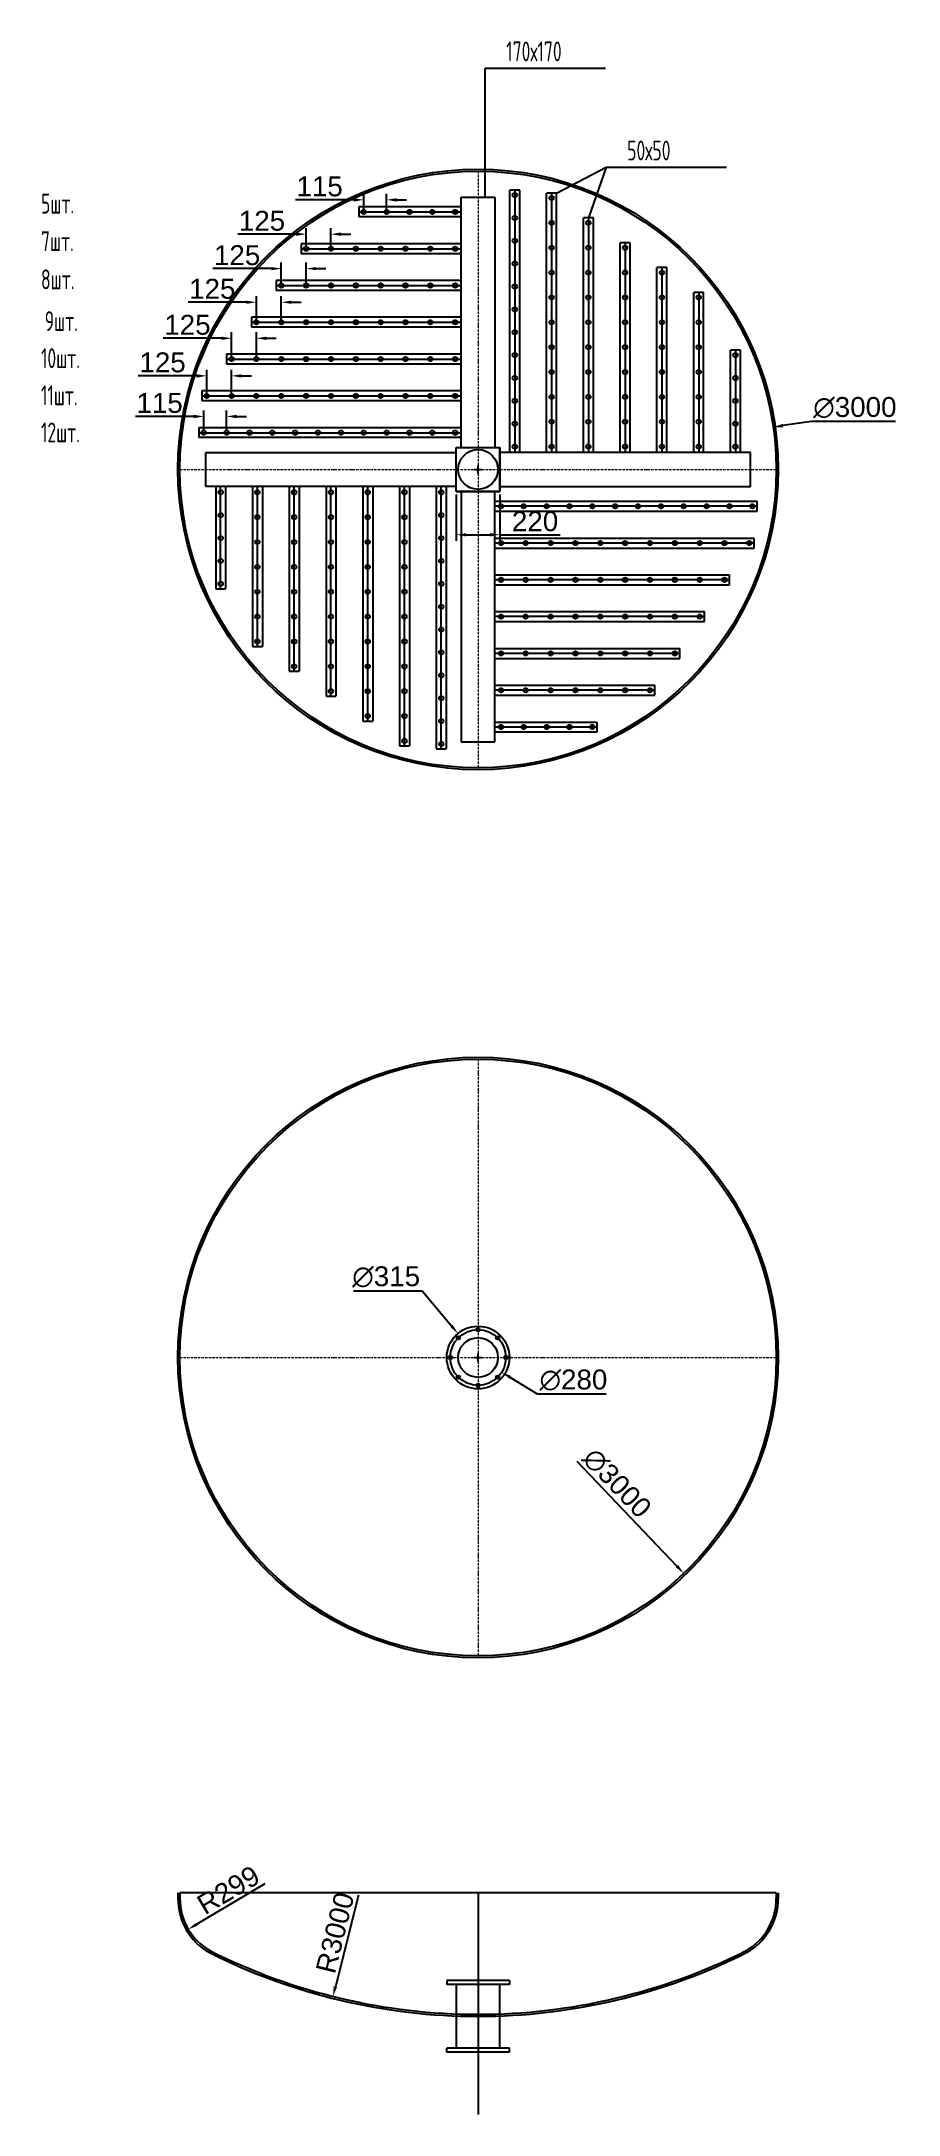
# Model space of a CAD drawing. Header units: inches. Extents: x 17920 to 22232, y 2040 to 12464.
import ezdxf

# ---------------------------------------------------------------- set-up
doc = ezdxf.new("R2010")
doc.units = ezdxf.units.IN
doc.header["$MEASUREMENT"] = 0
doc.linetypes.add('ACAD_ISO04W100', pattern=[30, 24, -3, 0, -3])
doc.linetypes.add('ACAD_ISO10W100', pattern=[18, 12, -3, 0, -3])
doc.layers.get('Defpoints').update_dxf_attribs({"color": 2})
doc.layers.add('1', color=7, linetype='Continuous')
doc.layers.add('Размеры', color=5, linetype='Continuous')
doc.layers.add('Filter_axis', color=10, linetype='ACAD_ISO04W100', lineweight=15)
doc.styles.get("Standard").update_dxf_attribs({"font": 'arial.ttf'})
doc.styles.add('ГОСТ', font='', dxfattribs={"width": 0.8, "height": 2.5})
doc.styles.get('ГОСТ').set_extended_font_data('GOST type A')
doc.dimstyles.new('ГОСТ', dxfattribs={"dimtxt": 100, "dimasz": 50, "dimexe": 30, "dimexo": 15, "dimgap": 16, "dimtad": 1, "dimtoh": 1, "dimdec": 0, "dimzin": 0, "dimdsep": 46, "dimtxsty": 'Standard', "dimcen": 20, "dimadec": 0, "dimazin": 0, "dimtfac": 1, "dimtdec": 0, "dimtofl": 0, "dimtmove": 0, "dimatfit": 3, "dimfxl": 1, "dimtolj": 1, "dimtzin": 0, "dimarcsym": 1})

# ---------------------------------------------------------------- blocks, each defined once
blk = doc.blocks.new('*D18')
at = {"layer": 'Defpoints', "color": 0, "transparency": 16777216}
for p in [(20015, 5967), (20217, 5726)]:
    blk.add_point(p, dxfattribs=at)
at = {"layer": 'Размеры', "color": 0, "lineweight": -2, "transparency": 16777216}
for p, q in [((19489, 6182), (19835, 6182)), ((19835, 6182), (19983, 6006)), ((20096, 5847), (20136, 5847)), ((20116, 5827), (20116, 5867))]:
    blk.add_line(p, q, dxfattribs=at)
at = {"layer": 'Размеры', "color": 0, "transparency": 16777216}
blk.add_solid([(19989, 6011), (19977, 6000), (20015, 5967)], dxfattribs=at)
at = {"layer": 'Размеры', "color": 0, "transparency": 16777216, "insert": (19654, 6252), "char_height": 100, "attachment_point": 5}
blk.add_mtext('\\A1;∅315', dxfattribs=at)
blk = doc.blocks.new('*D19')
at = {"layer": 'Defpoints', "color": 0, "transparency": 16777216}
for p in [(18851, 10579), (18736, 10497), (18851, 10497)]:
    blk.add_point(p, dxfattribs=at)
at = {"layer": 'Размеры', "color": 0, "lineweight": -2, "transparency": 16777216}
for p, q in [((18686, 10579), (18392, 10579)), ((18736, 10512), (18736, 10609)), ((18851, 10512), (18851, 10609)), ((18901, 10579), (18951, 10579))]:
    blk.add_line(p, q, dxfattribs=at)
at = {"layer": 'Размеры', "color": 0, "transparency": 16777216}
for points in [[(18686, 10587), (18686, 10570), (18736, 10579)], [(18901, 10587), (18901, 10570), (18851, 10579)]]:
    blk.add_solid(points, dxfattribs=at)
at = {"layer": 'Размеры', "color": 0, "transparency": 16777216, "insert": (18514, 10646), "char_height": 100, "attachment_point": 5}
blk.add_mtext('\\A1;115', dxfattribs=at)
blk = doc.blocks.new('*D20')
at = {"layer": 'Defpoints', "color": 0, "transparency": 16777216}
for p in [(18751, 10783), (18751, 10682), (18876, 10682)]:
    blk.add_point(p, dxfattribs=at)
at = {"layer": 'Размеры', "color": 0, "lineweight": -2, "transparency": 16777216}
for p, q in [((18701, 10783), (18407, 10783)), ((18751, 10697), (18751, 10813)), ((18876, 10697), (18876, 10813)), ((18926, 10783), (18976, 10783))]:
    blk.add_line(p, q, dxfattribs=at)
at = {"layer": 'Размеры', "color": 0, "transparency": 16777216}
for points in [[(18701, 10791), (18701, 10774), (18751, 10783)], [(18926, 10791), (18926, 10774), (18876, 10783)]]:
    blk.add_solid(points, dxfattribs=at)
at = {"layer": 'Размеры', "color": 0, "transparency": 16777216, "insert": (18529, 10850), "char_height": 100, "attachment_point": 5}
blk.add_mtext('\\A1;125', dxfattribs=at)
blk = doc.blocks.new('*D21')
at = {"layer": 'Defpoints', "color": 0, "transparency": 16777216}
for p in [(18876, 10972), (18876, 10867), (19001, 10867)]:
    blk.add_point(p, dxfattribs=at)
at = {"layer": 'Размеры', "color": 0, "lineweight": -2, "transparency": 16777216}
for p, q in [((18826, 10972), (18532, 10972)), ((18876, 10882), (18876, 11002)), ((19001, 10882), (19001, 11002)), ((19051, 10972), (19101, 10972))]:
    blk.add_line(p, q, dxfattribs=at)
at = {"layer": 'Размеры', "color": 0, "transparency": 16777216}
for points in [[(18826, 10980), (18826, 10963), (18876, 10972)], [(19051, 10980), (19051, 10963), (19001, 10972)]]:
    blk.add_solid(points, dxfattribs=at)
at = {"layer": 'Размеры', "color": 0, "transparency": 16777216, "insert": (18654, 11039), "char_height": 100, "attachment_point": 5}
blk.add_mtext('\\A1;125', dxfattribs=at)
blk = doc.blocks.new('*D22')
at = {"layer": 'Defpoints', "color": 0, "transparency": 16777216}
for p in [(19001, 11153), (19001, 11052), (19126, 11052)]:
    blk.add_point(p, dxfattribs=at)
at = {"layer": 'Размеры', "color": 0, "lineweight": -2, "transparency": 16777216}
for p, q in [((19001, 11067), (19001, 11183)), ((19126, 11067), (19126, 11183)), ((18951, 11153), (18657, 11153)), ((19176, 11153), (19226, 11153))]:
    blk.add_line(p, q, dxfattribs=at)
at = {"layer": 'Размеры', "color": 0, "transparency": 16777216}
for points in [[(18951, 11161), (18951, 11145), (19001, 11153)], [(19176, 11161), (19176, 11145), (19126, 11153)]]:
    blk.add_solid(points, dxfattribs=at)
at = {"layer": 'Размеры', "color": 0, "transparency": 16777216, "insert": (18779, 11220), "char_height": 100, "attachment_point": 5}
blk.add_mtext('\\A1;125', dxfattribs=at)
blk = doc.blocks.new('*D23')
at = {"layer": 'Defpoints', "color": 0, "transparency": 16777216}
for p in [(19126, 11322), (19126, 11237), (19251, 11237)]:
    blk.add_point(p, dxfattribs=at)
at = {"layer": 'Размеры', "color": 0, "lineweight": -2, "transparency": 16777216}
for p, q in [((19076, 11322), (18782, 11322)), ((19126, 11252), (19126, 11352)), ((19251, 11252), (19251, 11352)), ((19301, 11322), (19351, 11322))]:
    blk.add_line(p, q, dxfattribs=at)
at = {"layer": 'Размеры', "color": 0, "transparency": 16777216}
for points in [[(19076, 11330), (19076, 11314), (19126, 11322)], [(19301, 11330), (19301, 11314), (19251, 11322)]]:
    blk.add_solid(points, dxfattribs=at)
at = {"layer": 'Размеры', "color": 0, "transparency": 16777216, "insert": (18904, 11389), "char_height": 100, "attachment_point": 5}
blk.add_mtext('\\A1;125', dxfattribs=at)
blk = doc.blocks.new('*D24')
at = {"layer": 'Defpoints', "color": 0, "transparency": 16777216}
for p in [(19251, 11495), (19251, 11422), (19376, 11422)]:
    blk.add_point(p, dxfattribs=at)
at = {"layer": 'Размеры', "color": 0, "lineweight": -2, "transparency": 16777216}
for p, q in [((19201, 11495), (18907, 11495)), ((19251, 11437), (19251, 11525)), ((19376, 11437), (19376, 11525)), ((19426, 11495), (19476, 11495))]:
    blk.add_line(p, q, dxfattribs=at)
at = {"layer": 'Размеры', "color": 0, "transparency": 16777216}
for points in [[(19201, 11504), (19201, 11487), (19251, 11495)], [(19426, 11504), (19426, 11487), (19376, 11495)]]:
    blk.add_solid(points, dxfattribs=at)
at = {"layer": 'Размеры', "color": 0, "transparency": 16777216, "insert": (19029, 11562), "char_height": 100, "attachment_point": 5}
blk.add_mtext('\\A1;125', dxfattribs=at)
blk = doc.blocks.new('*D25')
at = {"layer": 'Defpoints', "color": 0, "transparency": 16777216}
for p in [(19541, 11668), (19541, 11607), (19656, 11607)]:
    blk.add_point(p, dxfattribs=at)
at = {"layer": 'Размеры', "color": 0, "lineweight": -2, "transparency": 16777216}
for p, q in [((19541, 11622), (19541, 11698)), ((19656, 11622), (19656, 11698)), ((19491, 11668), (19197, 11668)), ((19706, 11668), (19756, 11668))]:
    blk.add_line(p, q, dxfattribs=at)
at = {"layer": 'Размеры', "color": 0, "transparency": 16777216}
for points in [[(19491, 11676), (19491, 11659), (19541, 11668)], [(19706, 11676), (19706, 11659), (19656, 11668)]]:
    blk.add_solid(points, dxfattribs=at)
at = {"layer": 'Размеры', "color": 0, "transparency": 16777216, "insert": (19319, 11735), "char_height": 100, "attachment_point": 5}
blk.add_mtext('\\A1;115', dxfattribs=at)
blk = doc.blocks.new('*D26')
at = {"layer": 'Defpoints', "color": 0, "transparency": 16777216}
for p in [(20006, 10202), (20226, 10202), (20226, 9984)]:
    blk.add_point(p, dxfattribs=at)
at = {"layer": 'Размеры', "color": 0, "lineweight": -2, "transparency": 16777216}
for p, q in [((20006, 10187), (20006, 9954)), ((20226, 10187), (20226, 9954)), ((20056, 9984), (20176, 9984)), ((20226, 9984), (20530, 9984))]:
    blk.add_line(p, q, dxfattribs=at)
at = {"layer": 'Размеры', "color": 0, "transparency": 16777216}
for points in [[(20056, 9992), (20056, 9975), (20006, 9984)], [(20176, 9992), (20176, 9975), (20226, 9984)]]:
    blk.add_solid(points, dxfattribs=at)
at = {"layer": 'Размеры', "color": 0, "transparency": 16777216, "insert": (20403, 10051), "char_height": 100, "attachment_point": 5}
blk.add_mtext('\\A1;220', dxfattribs=at)
blk = doc.blocks.new('*D27')
at = {"layer": 'Defpoints', "color": 0, "transparency": 16777216}
for p in [(19997, 5920), (20235, 5773)]:
    blk.add_point(p, dxfattribs=at)
at = {"layer": 'Размеры', "color": 0, "lineweight": -2, "transparency": 16777216}
for p, q in [((20096, 5847), (20136, 5847)), ((20116, 5827), (20116, 5867)), ((20415, 5663), (20278, 5747)), ((20761, 5663), (20415, 5663))]:
    blk.add_line(p, q, dxfattribs=at)
at = {"layer": 'Размеры', "color": 0, "transparency": 16777216}
blk.add_solid([(20282, 5754), (20274, 5740), (20235, 5773)], dxfattribs=at)
at = {"layer": 'Размеры', "color": 0, "transparency": 16777216, "insert": (20596, 5733), "char_height": 100, "attachment_point": 5}
blk.add_mtext('\\A1;∅280', dxfattribs=at)
blk = doc.blocks.new('*D28')
at = {"layer": 'Defpoints', "color": 0, "transparency": 16777216}
for p in [(21601, 10525), (18631, 10099)]:
    blk.add_point(p, dxfattribs=at)
at = {"layer": 'Размеры', "color": 0, "lineweight": -2, "transparency": 16777216}
for p, q in [((21793, 10553), (21650, 10533)), ((22216, 10553), (21793, 10553)), ((20116, 10292), (20116, 10332)), ((20096, 10312), (20136, 10312))]:
    blk.add_line(p, q, dxfattribs=at)
at = {"layer": 'Размеры', "color": 0, "transparency": 16777216}
blk.add_solid([(21649, 10541), (21652, 10524), (21601, 10525)], dxfattribs=at)
at = {"layer": 'Размеры', "color": 0, "transparency": 16777216, "insert": (22012, 10623), "char_height": 100, "attachment_point": 5}
blk.add_mtext('\\A1;∅3000', dxfattribs=at)
blk = doc.blocks.new('*D31')
at = {"layer": 'Defpoints', "color": 0, "transparency": 16777216}
for p in [(18915, 3125), (18658, 2971)]:
    blk.add_point(p, dxfattribs=at)
at = {"layer": 'Размеры', "color": 0, "lineweight": -2, "transparency": 16777216}
blk.add_line((19044, 3201), (18701, 2997), dxfattribs=at)
at = {"layer": 'Размеры', "color": 0, "transparency": 16777216}
blk.add_solid([(18697, 3004), (18706, 2990), (18658, 2971)], dxfattribs=at)
at = {"layer": 'Размеры', "color": 0, "transparency": 16777216, "insert": (18860, 3169), "char_height": 100, "attachment_point": 5, "rotation": 30.828}
blk.add_mtext('\\A1;R299', dxfattribs=at)
blk = doc.blocks.new('*D33')
at = {"layer": 'Defpoints', "color": 0, "transparency": 16777216}
for p in [(20116, 5544), (19386, 2634)]:
    blk.add_point(p, dxfattribs=at)
at = {"layer": 'Размеры', "color": 0, "lineweight": -2, "transparency": 16777216}
blk.add_line((19514, 3144), (19399, 2683), dxfattribs=at)
at = {"layer": 'Размеры', "color": 0, "transparency": 16777216}
blk.add_solid([(19390, 2685), (19407, 2681), (19386, 2634)], dxfattribs=at)
at = {"layer": 'Размеры', "color": 0, "transparency": 16777216, "insert": (19397, 2954), "char_height": 100, "attachment_point": 5, "rotation": 75.9212}
blk.add_mtext('\\A1;R3000', dxfattribs=at)
blk = doc.blocks.new('*D34')
at = {"layer": 'Defpoints', "color": 0, "transparency": 16777216}
for p in [(19081, 6932), (21151, 4761)]:
    blk.add_point(p, dxfattribs=at)
at = {"layer": 'Размеры', "color": 0, "lineweight": -2, "transparency": 16777216}
blk.add_line((20613, 5325), (21117, 4797), dxfattribs=at)
at = {"layer": 'Размеры', "color": 0, "transparency": 16777216}
blk.add_solid([(21123, 4803), (21111, 4792), (21151, 4761)], dxfattribs=at)
at = {"layer": 'Размеры', "color": 0, "transparency": 16777216, "insert": (20815, 5215), "char_height": 100, "attachment_point": 5, "rotation": 313.6433}
blk.add_mtext('\\A1;∅3000', dxfattribs=at)

msp = doc.modelspace()

# ---------------------------------------------------------------- linework, layer by layer
at = {"layer": '1'}
for p, q in [((20031.2, 10422.1), (20031.2, 11682.1)), ((20031.2, 11682.1), (20201.2, 11682.1)), ((20201.2, 11682.1), (20201.2, 10422.1)), ((20276.2, 10397.1), (20276.2, 11717)), ((20326.2, 11717), (20276.2, 11717)), ((20301.2, 11717), (20301.2, 10397.1)), ((20326.2, 10397.1), (20326.2, 11717)), ((20461.2, 10397.1), (20461.2, 11702)), ((20511.2, 11702), (20461.2, 11702)), ((20486.2, 11702), (20486.2, 10397.1)), ((20511.2, 10397.1), (20511.2, 11702)), ((20031.2, 11632.1), (19516.2, 11632.1)), ((19516.2, 11632.1), (19516.2, 11582.1)), ((19516.2, 11607.1), (20031.2, 11607.1)), ((20031.2, 11582.1), (19516.2, 11582.1)), ((20646.2, 10397.1), (20646.2, 11577)), ((20696.2, 11577), (20646.2, 11577)), ((20671.2, 11577), (20671.2, 10397.1)), ((20696.2, 10397.1), (20696.2, 11577)), ((20031.2, 11447.1), (19226.2, 11447.1)), ((19226.2, 11447.1), (19226.2, 11397.1)), ((19226.2, 11422.1), (20031.2, 11422.1)), ((20031.2, 11397.1), (19226.2, 11397.1)), ((20831.2, 10397.1), (20831.2, 11452)), ((20881.2, 11452), (20831.2, 11452)), ((20856.2, 11452), (20856.2, 10397.1)), ((20881.2, 10397.1), (20881.2, 11452)), ((20031.2, 11262.1), (19101.2, 11262.1)), ((19101.2, 11262.1), (19101.2, 11212.1)), ((21016.2, 10397.1), (21016.2, 11327)), ((21066.2, 11327), (21016.2, 11327)), ((21041.2, 11327), (21041.2, 10397.1)), ((21066.2, 10397.1), (21066.2, 11327)), ((19101.2, 11237.1), (20031.2, 11237.1)), ((20031.2, 11212.1), (19101.2, 11212.1)), ((21201.2, 10397.1), (21201.2, 11202)), ((21251.2, 11202), (21201.2, 11202)), ((21226.2, 11202), (21226.2, 10397.1)), ((21251.2, 10397.1), (21251.2, 11202)), ((20031.2, 11077.1), (18976.2, 11077.1)), ((18976.2, 11077.1), (18976.2, 11027.1)), ((18976.2, 11052.1), (20031.2, 11052.1)), ((20031.2, 11027.1), (18976.2, 11027.1)), ((20031.2, 10892.1), (18851.2, 10892.1)), ((18851.2, 10892.1), (18851.2, 10842.1)), ((18851.2, 10867.1), (20031.2, 10867.1)), ((20031.2, 10842.1), (18851.2, 10842.1)), ((21386.2, 10397.1), (21386.2, 10912)), ((21436.2, 10912), (21386.2, 10912)), ((21411.2, 10912), (21411.2, 10397.1)), ((21436.2, 10397.1), (21436.2, 10912)), ((20031.2, 10707.1), (18726.2, 10707.1)), ((18726.2, 10707.1), (18726.2, 10657.1)), ((18726.2, 10682.1), (20031.2, 10682.1)), ((20031.2, 10657.1), (18726.2, 10657.1)), ((20031.2, 10522.1), (18711.2, 10522.1)), ((18711.2, 10522.1), (18711.2, 10472.1)), ((18711.2, 10497.1), (20031.2, 10497.1)), ((20031.2, 10472.1), (18711.2, 10472.1)), ((18746.2, 10227.1), (18746.2, 10397.1)), ((18746.2, 10397.1), (20006.2, 10397.1)), ((20006.2, 10422.1), (20226.2, 10422.1)), ((20006.2, 10202.1), (20006.2, 10422.1)), ((20006.2, 10202.1), (20006.2, 10422.1)), ((20226.2, 10422.1), (20226.2, 10202.1)), ((20226.2, 10422.1), (20226.2, 10202.1)), ((20226.2, 10202.1), (20226.2, 10422.1)), ((21486.2, 10397.1), (20226.2, 10397.1)), ((21486.2, 10227.1), (21486.2, 10397.1)), ((20006.2, 10227.1), (18746.2, 10227.1)), ((18796.2, 10227.1), (18796.2, 9712.2)), ((18821.2, 9712.2), (18821.2, 10227.1)), ((18846.2, 10227.1), (18846.2, 9712.2)), ((18981.2, 10227.1), (18981.2, 9422.2)), ((19006.2, 9422.2), (19006.2, 10227.1)), ((19031.2, 10227.1), (19031.2, 9422.2)), ((19166.2, 10227.1), (19166.2, 9297.2)), ((19191.2, 9297.2), (19191.2, 10227.1)), ((19216.2, 10227.1), (19216.2, 9297.2)), ((19351.2, 10227.1), (19351.2, 9172.2)), ((19376.2, 9172.2), (19376.2, 10227.1)), ((19401.2, 10227.1), (19401.2, 9172.2)), ((19536.2, 10227.1), (19536.2, 9047.2)), ((19561.2, 9047.2), (19561.2, 10227.1)), ((19586.2, 10227.1), (19586.2, 9047.2)), ((19721.2, 10227.1), (19721.2, 8922.2)), ((19746.2, 8922.2), (19746.2, 10227.1)), ((19771.2, 10227.1), (19771.2, 8922.2)), ((19906.2, 10227.1), (19906.2, 8907.2)), ((19931.2, 8907.2), (19931.2, 10227.1)), ((19956.2, 10227.1), (19956.2, 8907.2)), ((20226.2, 10227.1), (21486.2, 10227.1)), ((20226.2, 10202.1), (20006.2, 10202.1)), ((20006.2, 10202.1), (20226.2, 10202.1)), ((20031.2, 10202.1), (20031.2, 8942.1)), ((20201.2, 8942.1), (20201.2, 10202.1)), ((20201.2, 10152.1), (21521.1, 10152.1)), ((21521.1, 10127.1), (20201.2, 10127.1)), ((21521.1, 10102.1), (21521.1, 10152.1)), ((20201.2, 10102.1), (21521.1, 10102.1)), ((20201.2, 9967.1), (21506.1, 9967.1)), ((21506.1, 9942.1), (20201.2, 9942.1)), ((20201.2, 9917.1), (21506.1, 9917.1)), ((21506.1, 9917.1), (21506.1, 9967.1)), ((18796.2, 9712.2), (18846.2, 9712.2)), ((20201.2, 9782.1), (21381.1, 9782.1)), ((21381.1, 9757.1), (20201.2, 9757.1)), ((20201.2, 9732.1), (21381.1, 9732.1)), ((21381.1, 9732.1), (21381.1, 9782.1)), ((20201.2, 9597.1), (21256.1, 9597.1)), ((21256.1, 9547.1), (21256.1, 9597.1)), ((21256.1, 9572.1), (20201.2, 9572.1)), ((20201.2, 9547.1), (21256.1, 9547.1)), ((18981.2, 9422.2), (19031.2, 9422.2)), ((20201.2, 9412.1), (21131.1, 9412.1)), ((21131.1, 9387.1), (20201.2, 9387.1)), ((21131.1, 9362.1), (21131.1, 9412.1)), ((19166.2, 9297.2), (19216.2, 9297.2)), ((20201.2, 9362.1), (21131.1, 9362.1)), ((20201.2, 9227.1), (21006.1, 9227.1)), ((21006.1, 9202.1), (20201.2, 9202.1)), ((20201.2, 9177.1), (21006.1, 9177.1)), ((21006.1, 9177.1), (21006.1, 9227.1)), ((19351.2, 9172.2), (19401.2, 9172.2)), ((19536.2, 9047.2), (19586.2, 9047.2)), ((20201.2, 9042.1), (20716.1, 9042.1)), ((20716.1, 9017.1), (20201.2, 9017.1)), ((20201.2, 8992.1), (20716.1, 8992.1)), ((20716.1, 8992.1), (20716.1, 9042.1)), ((19721.2, 8922.2), (19771.2, 8922.2)), ((19906.2, 8907.2), (19956.2, 8907.2)), ((20031.2, 8942.1), (20201.2, 8942.1)), ((18606.2, 3154.1), (18606.2, 3122.4)), ((21616.2, 3154.1), (18616.2, 3154.1)), ((18616.2, 3154.1), (18616.2, 3122.4)), ((20116.2, 3154.1), (20116.2, 2040.1)), ((21616.2, 3154.1), (21616.2, 3122.4)), ((21626.2, 3154.1), (21626.2, 3122.4)), ((20273.7, 2714.1), (19958.7, 2714.1)), ((19958.7, 2714.1), (19958.7, 2694.1)), ((20273.7, 2714.1), (20273.7, 2694.1)), ((20273.7, 2694.1), (19958.7, 2694.1)), ((20006.2, 2694.1), (20006.2, 2374.1)), ((20226.2, 2374.1), (20226.2, 2694.1)), ((20273.7, 2374.1), (19958.7, 2374.1)), ((19958.7, 2354.1), (19958.7, 2374.1)), ((20273.7, 2354.1), (19958.7, 2354.1)), ((20273.7, 2354.1), (20273.7, 2374.1))]:
    msp.add_line(p, q, dxfattribs=at)
for centre, radius in [((20116.2, 10312.1), 1510), ((20116.2, 10312.1), 1500), ((20301.2, 11692.1), 11), ((20486.2, 11677.1), 11), ((19541.2, 11607.1), 11), ((19656.2, 11607.1), 11), ((19771.2, 11607.1), 11), ((19886.2, 11607.1), 11), ((20001.2, 11607.1), 11), ((20301.2, 11577.1), 11), ((20301.2, 11462.1), 11), ((20486.2, 11552.1), 11), ((20671.2, 11552.1), 11), ((19251.2, 11422.1), 11), ((19376.2, 11422.1), 11), ((19501.2, 11422.1), 11), ((19626.2, 11422.1), 11), ((19751.2, 11422.1), 11), ((19876.2, 11422.1), 11), ((20001.2, 11422.1), 11), ((20486.2, 11427.1), 11), ((20671.2, 11427.1), 11), ((20856.2, 11427.1), 11), ((20301.2, 11347.1), 11), ((20486.2, 11302.1), 11), ((20671.2, 11302.1), 11), ((20856.2, 11302.1), 11), ((21041.2, 11302.1), 11), ((19126.2, 11237.1), 11), ((19251.2, 11237.1), 11), ((19376.2, 11237.1), 11), ((19501.2, 11237.1), 11), ((19626.2, 11237.1), 11), ((19751.2, 11237.1), 11), ((19876.2, 11237.1), 11), ((20001.2, 11237.1), 11), ((20301.2, 11232.1), 11), ((20486.2, 11177.1), 11), ((20671.2, 11177.1), 11), ((20856.2, 11177.1), 11), ((21041.2, 11177.1), 11), ((21226.2, 11177.1), 11), ((19001.2, 11052.1), 11), ((19126.2, 11052.1), 11), ((19251.2, 11052.1), 11), ((19376.2, 11052.1), 11), ((19501.2, 11052.1), 11), ((19626.2, 11052.1), 11), ((19751.2, 11052.1), 11), ((19876.2, 11052.1), 11), ((20001.2, 11052.1), 11), ((20301.2, 11117.1), 11), ((20486.2, 11052.1), 11), ((20671.2, 11052.1), 11), ((20856.2, 11052.1), 11), ((21041.2, 11052.1), 11), ((21226.2, 11052.1), 11), ((20301.2, 11002.1), 11), ((18876.2, 10867.1), 11), ((19001.2, 10867.1), 11), ((19126.2, 10867.1), 11), ((19251.2, 10867.1), 11), ((19376.2, 10867.1), 11), ((19501.2, 10867.1), 11), ((19626.2, 10867.1), 11), ((19751.2, 10867.1), 11), ((19876.2, 10867.1), 11), ((20001.2, 10867.1), 11), ((20301.2, 10887.1), 11), ((20486.2, 10927.1), 11), ((20671.2, 10927.1), 11), ((20856.2, 10927.1), 11), ((21041.2, 10927.1), 11), ((21226.2, 10927.1), 11), ((21411.2, 10887.1), 11), ((20301.2, 10772.1), 11), ((20486.2, 10802.1), 11), ((20671.2, 10802.1), 11), ((20856.2, 10802.1), 11), ((21041.2, 10802.1), 11), ((21226.2, 10802.1), 11), ((21411.2, 10772.1), 11), ((18751.2, 10682.1), 11), ((18876.2, 10682.1), 11), ((19001.2, 10682.1), 11), ((19126.2, 10682.1), 11), ((19251.2, 10682.1), 11), ((19376.2, 10682.1), 11), ((19501.2, 10682.1), 11), ((19626.2, 10682.1), 11), ((19751.2, 10682.1), 11), ((19876.2, 10682.1), 11), ((20001.2, 10682.1), 11), ((20301.2, 10657.1), 11), ((20486.2, 10677.1), 11), ((20671.2, 10677.1), 11), ((20856.2, 10677.1), 11), ((21041.2, 10677.1), 11), ((21226.2, 10677.1), 11), ((21411.2, 10657.1), 11), ((20301.2, 10542.1), 11), ((20486.2, 10552.1), 11), ((20671.2, 10552.1), 11), ((20856.2, 10552.1), 11), ((21041.2, 10552.1), 11), ((21226.2, 10552.1), 11), ((21411.2, 10542.1), 11), ((18736.2, 10497.1), 11), ((18851.2, 10497.1), 11), ((18966.2, 10497.1), 11), ((19081.2, 10497.1), 11), ((19196.2, 10497.1), 11), ((19311.2, 10497.1), 11), ((19426.2, 10497.1), 11), ((19541.2, 10497.1), 11), ((19656.2, 10497.1), 11), ((19771.2, 10497.1), 11), ((19886.2, 10497.1), 11), ((20001.2, 10497.1), 11), ((20301.2, 10427.1), 11), ((20486.2, 10427.1), 11), ((20671.2, 10427.1), 11), ((20856.2, 10427.1), 11), ((21041.2, 10427.1), 11), ((21226.2, 10427.1), 11), ((21411.2, 10427.1), 11), ((20116.2, 10312.1), 100), ((18821.2, 10197.1), 11), ((19006.2, 10197.1), 11), ((19191.2, 10197.1), 11), ((19376.2, 10197.1), 11), ((19561.2, 10197.1), 11), ((19746.2, 10197.1), 11), ((19931.2, 10197.1), 11), ((20231.2, 10127.1), 11), ((20346.2, 10127.1), 11), ((20461.2, 10127.1), 11), ((20576.2, 10127.1), 11), ((20691.2, 10127.1), 11), ((20806.2, 10127.1), 11), ((20921.2, 10127.1), 11), ((21036.2, 10127.1), 11), ((21151.2, 10127.1), 11), ((21266.2, 10127.1), 11), ((21381.2, 10127.1), 11), ((21496.2, 10127.1), 11), ((18821.2, 10082.1), 11), ((19006.2, 10072.1), 11), ((19191.2, 10072.1), 11), ((19376.2, 10072.1), 11), ((19561.2, 10072.1), 11), ((19746.2, 10072.1), 11), ((19931.2, 10082.1), 11), ((18821.2, 9967.1), 11), ((19006.2, 9947.1), 11), ((19191.2, 9947.1), 11), ((19376.2, 9947.1), 11), ((19561.2, 9947.1), 11), ((19746.2, 9947.1), 11), ((19931.2, 9967.1), 11), ((20231.2, 9942.1), 11), ((20356.2, 9942.1), 11), ((20481.2, 9942.1), 11), ((20606.2, 9942.1), 11), ((20731.2, 9942.1), 11), ((20856.2, 9942.1), 11), ((20981.2, 9942.1), 11), ((21106.2, 9942.1), 11), ((21231.2, 9942.1), 11), ((21356.2, 9942.1), 11), ((21481.2, 9942.1), 11), ((18821.2, 9852.1), 11), ((19006.2, 9822.1), 11), ((19191.2, 9822.1), 11), ((19376.2, 9822.1), 11), ((19561.2, 9822.1), 11), ((19746.2, 9822.1), 11), ((19931.2, 9852.1), 11), ((18821.2, 9737.1), 11), ((19006.2, 9697.1), 11), ((19191.2, 9697.1), 11), ((19376.2, 9697.1), 11), ((19561.2, 9697.1), 11), ((19746.2, 9697.1), 11), ((19931.2, 9737.1), 11), ((20231.2, 9757.1), 11), ((20356.2, 9757.1), 11), ((20481.2, 9757.1), 11), ((20606.2, 9757.1), 11), ((20731.2, 9757.1), 11), ((20856.2, 9757.1), 11), ((20981.2, 9757.1), 11), ((21106.2, 9757.1), 11), ((21231.2, 9757.1), 11), ((21356.2, 9757.1), 11), ((19931.2, 9622.1), 11), ((19006.2, 9572.1), 11), ((19191.2, 9572.1), 11), ((19376.2, 9572.1), 11), ((19561.2, 9572.1), 11), ((19746.2, 9572.1), 11), ((19931.2, 9507.1), 11), ((20231.2, 9572.1), 11), ((20356.2, 9572.1), 11), ((20481.2, 9572.1), 11), ((20606.2, 9572.1), 11), ((20731.2, 9572.1), 11), ((20856.2, 9572.1), 11), ((20981.2, 9572.1), 11), ((21106.2, 9572.1), 11), ((21231.2, 9572.1), 11), ((19006.2, 9447.1), 11), ((19191.2, 9447.1), 11), ((19376.2, 9447.1), 11), ((19561.2, 9447.1), 11), ((19746.2, 9447.1), 11), ((19931.2, 9392.1), 11), ((20231.2, 9387.1), 11), ((20356.2, 9387.1), 11), ((20481.2, 9387.1), 11), ((20606.2, 9387.1), 11), ((20731.2, 9387.1), 11), ((20856.2, 9387.1), 11), ((20981.2, 9387.1), 11), ((21106.2, 9387.1), 11), ((19191.2, 9322.1), 11), ((19376.2, 9322.1), 11), ((19561.2, 9322.1), 11), ((19746.2, 9322.1), 11), ((19931.2, 9277.1), 11), ((19376.2, 9197.1), 11), ((19561.2, 9197.1), 11), ((19746.2, 9197.1), 11), ((20231.2, 9202.1), 11), ((20356.2, 9202.1), 11), ((20481.2, 9202.1), 11), ((20606.2, 9202.1), 11), ((20731.2, 9202.1), 11), ((20856.2, 9202.1), 11), ((20981.2, 9202.1), 11), ((19561.2, 9072.1), 11), ((19746.2, 9072.1), 11), ((19931.2, 9162.1), 11), ((19931.2, 9047.1), 11), ((20231.2, 9017.1), 11), ((20346.2, 9017.1), 11), ((20461.2, 9017.1), 11), ((20576.2, 9017.1), 11), ((20691.2, 9017.1), 11), ((19746.2, 8947.1), 11), ((19931.2, 8932.1), 11), ((20116.2, 5846.7), 1510), ((20116.2, 5846.7), 1500), ((20116.2, 5846.7), 157.5), ((20116.2, 5846.7), 157.5), ((20116.2, 5846.7), 140), ((20017.2, 5945.7), 9), ((20116.2, 5846.7), 100), ((20116.2, 5986.7), 9), ((20215.1, 5945.7), 9), ((19976.2, 5846.7), 9), ((20256.2, 5846.7), 9), ((20017.2, 5747.7), 9), ((20215.1, 5747.7), 9), ((20116.2, 5706.7), 9)]:
    msp.add_circle(centre, radius, dxfattribs=at)
for centre, radius, start, end in [((18915.5, 3124.7), 309.3, 179.49145, 240.92811), ((18915.5, 3124.7), 299.3, 179.49145, 240.92811), ((21316.8, 3124.7), 299.3, 299.07189, 0.50855), ((21316.8, 3124.7), 309.3, 299.07189, 0.50855), ((20116.2, 5544.1), 3010, 243.33113, 270), ((20116.2, 5544.1), 3000, 243.33914, 270), ((20116.2, 5544.1), 3000, 270, 296.66086), ((20116.2, 5544.1), 3010, 270, 296.66887)]:
    msp.add_arc(centre, radius, start, end, dxfattribs=at)
at = {"layer": 'Filter_axis', "linetype": 'ACAD_ISO10W100'}
for points in [[(20116.2, 11812.1), (20116.2, 8812.1)], [(18616.2, 10312.1), (21616.2, 10312.1)], [(20116.2, 7346.7), (20116.2, 4346.7)], [(18616.2, 5846.7), (21616.2, 5846.7)]]:
    msp.add_lwpolyline(points, dxfattribs=at)
at = {"layer": 'Размеры'}
for p, q in [((20152, 11682.1), (20152, 12330.5)), ((20152, 12330.5), (20757.1, 12330.5)), ((20511.2, 11702), (20760.5, 11832.4)), ((20760.5, 11832.4), (20671.2, 11577)), ((20760.5, 11832.4), (21365.6, 11832.4))]:
    msp.add_line(p, q, dxfattribs=at)

# ---------------------------------------------------------------- texts
at = {"layer": 'Размеры', "char_height": 100, "width": 281.349, "attachment_point": 1, "style": 'ГОСТ'}
for s, insert in [('170х170', (20257.8, 12464.3)), ('50х50', (20866.3, 11966.2)), ('5шт.', (17917.3, 11699.1)), ('7шт.', (17917.3, 11510)), ('8шт.', (17917.3, 11318.2)), ('9шт.', (17935.7, 11108)), ('10шт.', (17917.3, 10921.5)), ('11шт.', (17917.3, 10734.9)), ('12шт.', (17917.3, 10548.4))]:
    msp.add_mtext(s, dxfattribs=dict(at, insert=insert))

# ---------------------------------------------------------------- dimensions: what is measured, and where the dimension line sits
at = {"layer": 'Размеры'}
for base, p1, p2, picture, middle in [((19541.2, 11667.6), (19656.2, 11607.1), (19541.2, 11607.1), '*D25', (19319, 11734.7)), ((19251.2, 11495.4), (19376.2, 11422.1), (19251.2, 11422.1), '*D24', (19029, 11562.5)), ((19126.2, 11322.1), (19251.2, 11237.1), (19126.2, 11237.1), '*D23', (18904, 11389.2)), ((19001.2, 11153.1), (19126.2, 11052.1), (19001.2, 11052.1), '*D22', (18779, 11220.1)), ((18876.2, 10971.6), (19001.2, 10867.1), (18876.2, 10867.1), '*D21', (18654, 11038.6)), ((18751.2, 10782.5), (18876.2, 10682.1), (18751.2, 10682.1), '*D20', (18529, 10849.6)), ((20226.2, 9983.6), (20006.2, 10202.1), (20226.2, 10202.1), '*D26', (20403.3, 10050.7))]:
    dim = msp.add_linear_dim(base=base, p1=p1, p2=p2, dimstyle='ГОСТ', dxfattribs=at)
    dim.commit()
    dim.dimension.update_dxf_attribs({"geometry": picture, "text_midpoint": middle})
dim = msp.add_linear_dim(base=(18851.2, 10578.7), p1=(18736.2, 10497.1), p2=(18851.2, 10497.1), dimstyle='ГОСТ', dxfattribs=at)
dim.commit()
dim.dimension.update_dxf_attribs({"geometry": '*D19', "text_midpoint": (18514, 10578.7), "dimtype": 160})
for p1, p2, picture, middle in [((18631.4, 10098.8), (21600.9, 10525.5), '*D28', (21792.6, 10553)), ((19080.9, 6932.2), (21151.4, 4761.2), '*D34', (20764.8, 5166.6)), ((20217.3, 5726), (20015, 5967.5), '*D18', (19654.1, 6182.1)), ((19996.8, 5920), (20235.5, 5773.5), '*D27', (20596.1, 5663))]:
    dim = msp.add_diameter_dim_2p(p1=p1, p2=p2, dimstyle='ГОСТ', dxfattribs=at)
    dim.commit()
    dim.dimension.update_dxf_attribs({"geometry": picture, "text_midpoint": middle, "dimtype": 163})
for center, mpoint, picture, middle in [((20116.2, 5544.1), (19386.4, 2634.2), '*D33', (19462.5, 2937.8)), ((18915.5, 3124.7), (18658.4, 2971.3), '*D31', (18894.1, 3111.9))]:
    dim = msp.add_radius_dim(center=center, mpoint=mpoint, dimstyle='ГОСТ', dxfattribs=at)
    dim.commit()
    dim.dimension.update_dxf_attribs({"geometry": picture, "text_midpoint": middle, "dimtype": 164})

doc.saveas('drawing.dxf')
